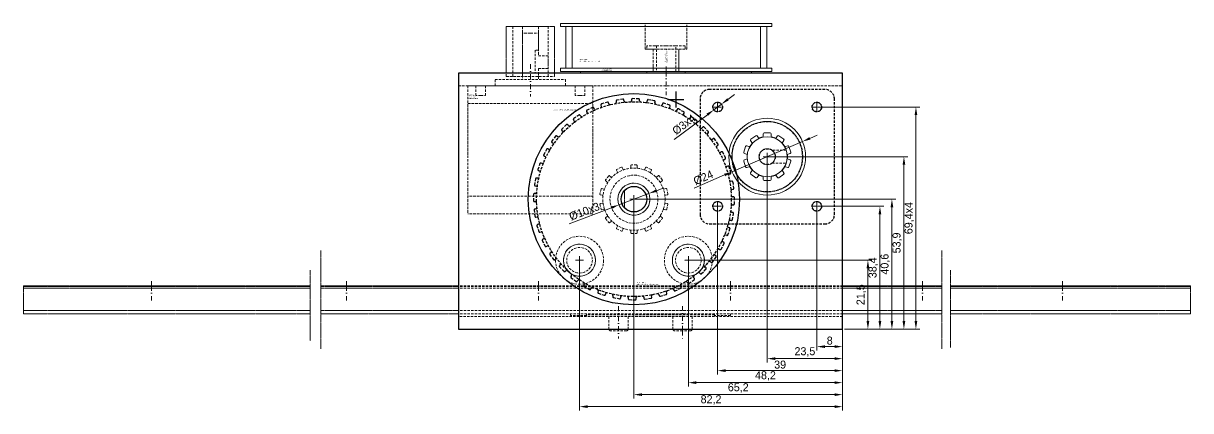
# Model space of a CAD drawing. Header units: millimetres. Extents: x -784753 to 2539, y -321 to 77802.
# Drawn here: x 1542.6 to 1907.4, y -70.8 to 50.2 of the extents above; entities that cross this region are included whole.
import ezdxf

# ---------------------------------------------------------------- set-up
doc = ezdxf.new("R2010")
doc.units = ezdxf.units.MM
doc.header["$LTSCALE"] = 0.12
doc.header["$PDSIZE"] = -5
for name, pattern in [('CHAIN', [0.7087, 0.4724, -0.0591, 0.1181, -0.0591]), ('DASHDOT', [25.4, 12.7, -6.35, 0, -6.35]), ('HIDDEN', [9.525, 6.35, -3.175]), ('phl_center', [0.75, 0.4, -0.35])]:
    doc.linetypes.add(name, pattern=pattern)
for name, color, linetype in [('AKSELI', 241, 'Continuous'), ('BEARING_10MM', 6, 'Continuous'), ('CASE', 3, 'Continuous'), ('DIMENSIONS', 50, 'Continuous'), ('LAAKERIT', 210, 'Continuous'), ('MOTOR', 50, 'Continuous'), ('RSIDE_GEAR_LARGE', 1, 'Continuous')]:
    doc.layers.add(name, color=color, linetype=linetype)
doc.layers.add('ATTRIBUUTIT', color=61, linetype='Continuous', plot=False)
for name, color, linetype, lineweight in [('CARRIAGE', 6, 'Continuous', 9), ('GEAR_SMALL', 6, 'Continuous', 9), ('HOLE_THROUGH', 4, 'DASHDOT', 9), ('RAIL', 2, 'Continuous', 9)]:
    doc.layers.add(name, color=color, linetype=linetype, lineweight=lineweight)
doc.dimstyles.new('ISO-25', dxfattribs={"dimtxt": 2.5, "dimasz": 2.5, "dimexe": 1.25, "dimexo": 0.625, "dimtad": 1, "dimdec": 1, "dimtxsty": 'Standard', "dimcen": 2.5, "dimadec": 0, "dimazin": 0, "dimtfac": 1, "dimtmove": 0, "dimatfit": 3, "dimfxl": 1, "dimarcsym": 0})

# ---------------------------------------------------------------- blocks, each defined once
blk = doc.blocks.new('*D1212')
at = {"layer": 'Defpoints', "color": 0}
for p in [(111.96, 69.38), (142.92, 69.38), (120, 0)]:
    blk.add_point(p, dxfattribs=at)
at = {"layer": 'DIMENSIONS', "color": 0, "lineweight": -2, "ltscale": 0.1}
for p, q in [((112.59, 69.38), (144.17, 69.38)), ((142.92, 2.5), (142.92, 66.88)), ((120.62, 0), (144.17, 0))]:
    blk.add_line(p, q, dxfattribs=at)
at = {"layer": 'DIMENSIONS', "color": 0}
for points in [[(143.34, 66.88), (142.5, 66.88), (142.92, 69.38)], [(142.5, 2.5), (143.34, 2.5), (142.92, 0)]]:
    blk.add_solid(points, dxfattribs=at)
at = {"layer": 'DIMENSIONS', "color": 0, "lineweight": 0, "ltscale": 0.1, "insert": (140.84, 34.69), "char_height": 2.5, "attachment_point": 5, "rotation": 90}
blk.add_mtext('69,4x4', dxfattribs=at)
blk = doc.blocks.new('*D1174')
at = {"layer": 'Defpoints', "color": 0}
for p in [(96.46, 53.88), (139.17, 53.88), (120, 0)]:
    blk.add_point(p, dxfattribs=at)
at = {"layer": 'DIMENSIONS', "color": 0, "lineweight": -2, "ltscale": 0.1}
for p, q in [((97.09, 53.88), (140.42, 53.88)), ((139.17, 2.5), (139.17, 51.38)), ((120.62, 0), (140.42, 0))]:
    blk.add_line(p, q, dxfattribs=at)
at = {"layer": 'DIMENSIONS', "color": 0}
for points in [[(139.59, 51.38), (138.75, 51.38), (139.17, 53.88)], [(138.75, 2.5), (139.59, 2.5), (139.17, 0)]]:
    blk.add_solid(points, dxfattribs=at)
at = {"layer": 'DIMENSIONS', "color": 0, "lineweight": 0, "ltscale": 0.1, "insert": (137.09, 26.94), "char_height": 2.5, "attachment_point": 5, "rotation": 90}
blk.add_mtext('53,9', dxfattribs=at)
blk = doc.blocks.new('*D1173')
at = {"layer": 'Defpoints', "color": 0}
for p in [(54.8, 40.6), (135.42, 40.6), (120, 0)]:
    blk.add_point(p, dxfattribs=at)
at = {"layer": 'DIMENSIONS', "color": 0, "lineweight": -2, "ltscale": 0.1}
for p, q in [((55.43, 40.6), (136.67, 40.6)), ((135.42, 2.5), (135.42, 38.1)), ((120.62, 0), (136.67, 0))]:
    blk.add_line(p, q, dxfattribs=at)
at = {"layer": 'DIMENSIONS', "color": 0}
for points in [[(135.84, 38.1), (135, 38.1), (135.42, 40.6)], [(135, 2.5), (135.84, 2.5), (135.42, 0)]]:
    blk.add_solid(points, dxfattribs=at)
at = {"layer": 'DIMENSIONS', "color": 0, "lineweight": 0, "ltscale": 0.1, "insert": (133.34, 20.3), "char_height": 2.5, "attachment_point": 5, "rotation": 90}
blk.add_mtext('40,6', dxfattribs=at)
blk = doc.blocks.new('*D1194')
at = {"layer": 'Defpoints', "color": 0}
for p in [(111.96, 38.38), (131.67, 38.38), (120, 0)]:
    blk.add_point(p, dxfattribs=at)
at = {"layer": 'DIMENSIONS', "color": 0, "lineweight": -2, "ltscale": 0.1}
for p, q in [((112.59, 38.38), (132.92, 38.38)), ((131.67, 2.5), (131.67, 35.88)), ((120.62, 0), (132.92, 0))]:
    blk.add_line(p, q, dxfattribs=at)
at = {"layer": 'DIMENSIONS', "color": 0}
for points in [[(132.09, 35.88), (131.25, 35.88), (131.67, 38.38)], [(131.25, 2.5), (132.09, 2.5), (131.67, 0)]]:
    blk.add_solid(points, dxfattribs=at)
at = {"layer": 'DIMENSIONS', "color": 0, "lineweight": 0, "ltscale": 0.1, "insert": (129.59, 19.19), "char_height": 2.5, "attachment_point": 5, "rotation": 90}
blk.add_mtext('38,4', dxfattribs=at)
blk = doc.blocks.new('*D1171')
at = {"layer": 'Defpoints', "color": 0}
for p in [(71.8, 21.53), (127.92, 21.53), (120, 0)]:
    blk.add_point(p, dxfattribs=at)
at = {"layer": 'DIMENSIONS', "color": 0, "lineweight": -2, "ltscale": 0.1}
for p, q in [((72.43, 21.53), (129.17, 21.53)), ((127.92, 2.5), (127.92, 19.03)), ((120.62, 0), (129.17, 0))]:
    blk.add_line(p, q, dxfattribs=at)
at = {"layer": 'DIMENSIONS', "color": 0}
for points in [[(128.34, 19.03), (127.5, 19.03), (127.92, 21.53)], [(127.5, 2.5), (128.34, 2.5), (127.92, 0)]]:
    blk.add_solid(points, dxfattribs=at)
at = {"layer": 'DIMENSIONS', "color": 0, "lineweight": 0, "ltscale": 0.1, "insert": (125.84, 10.76), "char_height": 2.5, "attachment_point": 5, "rotation": 90}
blk.add_mtext('21,5', dxfattribs=at)
blk = doc.blocks.new('*D1193')
at = {"layer": 'Defpoints', "color": 0}
for p in [(111.96, 38.38), (120, 36.15), (111.96, -5.46)]:
    blk.add_point(p, dxfattribs=at)
at = {"layer": 'DIMENSIONS', "color": 0, "lineweight": -2, "ltscale": 0.1}
for p, q in [((111.96, 37.76), (111.96, -6.71)), ((120, 35.53), (120, -6.71)), ((117.5, -5.46), (114.46, -5.46))]:
    blk.add_line(p, q, dxfattribs=at)
at = {"layer": 'DIMENSIONS', "color": 0}
for points in [[(114.46, -5.04), (114.46, -5.88), (111.96, -5.46)], [(117.5, -5.88), (117.5, -5.04), (120, -5.46)]]:
    blk.add_solid(points, dxfattribs=at)
at = {"layer": 'DIMENSIONS', "color": 0, "lineweight": 0, "ltscale": 0.1, "insert": (115.98, -3.59), "char_height": 2.5, "attachment_point": 5}
blk.add_mtext('8', dxfattribs=at)
blk = doc.blocks.new('*D1192')
at = {"layer": 'Defpoints', "color": 0}
for p in [(120, 36.15), (71.8, 21.53), (71.8, -16.71)]:
    blk.add_point(p, dxfattribs=at)
at = {"layer": 'DIMENSIONS', "color": 0, "lineweight": -2, "ltscale": 0.1}
for p, q in [((120, 35.53), (120, -17.96)), ((71.8, 20.9), (71.8, -17.96)), ((117.5, -16.71), (74.3, -16.71))]:
    blk.add_line(p, q, dxfattribs=at)
at = {"layer": 'DIMENSIONS', "color": 0}
for points in [[(74.3, -16.29), (74.3, -17.13), (71.8, -16.71)], [(117.5, -17.13), (117.5, -16.29), (120, -16.71)]]:
    blk.add_solid(points, dxfattribs=at)
at = {"layer": 'DIMENSIONS', "color": 0, "lineweight": 0, "ltscale": 0.1, "insert": (95.9, -14.63), "char_height": 2.5, "attachment_point": 5}
blk.add_mtext('48,2', dxfattribs=at)
blk = doc.blocks.new('*D1191')
at = {"layer": 'Defpoints', "color": 0}
for p in [(80.96, 38.38), (120, 36.15), (80.96, -12.96)]:
    blk.add_point(p, dxfattribs=at)
at = {"layer": 'DIMENSIONS', "color": 0, "lineweight": -2, "ltscale": 0.1}
for p, q in [((80.96, 37.76), (80.96, -14.21)), ((120, 35.53), (120, -14.21)), ((117.5, -12.96), (83.46, -12.96))]:
    blk.add_line(p, q, dxfattribs=at)
at = {"layer": 'DIMENSIONS', "color": 0}
for points in [[(83.46, -12.54), (83.46, -13.38), (80.96, -12.96)], [(117.5, -13.38), (117.5, -12.54), (120, -12.96)]]:
    blk.add_solid(points, dxfattribs=at)
at = {"layer": 'DIMENSIONS', "color": 0, "lineweight": 0, "ltscale": 0.1, "insert": (100.48, -11.09), "char_height": 2.5, "attachment_point": 5}
blk.add_mtext('39', dxfattribs=at)
blk = doc.blocks.new('*D1190')
at = {"layer": 'Defpoints', "color": 0}
for p in [(96.46, 53.88), (120, 36.15), (96.46, -9.21)]:
    blk.add_point(p, dxfattribs=at)
at = {"layer": 'DIMENSIONS', "color": 0, "lineweight": -2, "ltscale": 0.1}
for p, q in [((96.46, 53.26), (96.46, -10.46)), ((120, 35.53), (120, -10.46)), ((117.5, -9.21), (98.96, -9.21))]:
    blk.add_line(p, q, dxfattribs=at)
at = {"layer": 'DIMENSIONS', "color": 0}
for points in [[(98.96, -8.79), (98.96, -9.63), (96.46, -9.21)], [(117.5, -9.63), (117.5, -8.79), (120, -9.21)]]:
    blk.add_solid(points, dxfattribs=at)
at = {"layer": 'DIMENSIONS', "color": 0, "lineweight": 0, "ltscale": 0.1, "insert": (108.23, -7.13), "char_height": 2.5, "attachment_point": 5}
blk.add_mtext('23,5', dxfattribs=at)
blk = doc.blocks.new('*D1189')
at = {"layer": 'Defpoints', "color": 0}
for p in [(120, 36.15), (37.8, 21.53), (37.8, -24.21)]:
    blk.add_point(p, dxfattribs=at)
at = {"layer": 'DIMENSIONS', "color": 0, "lineweight": -2, "ltscale": 0.1}
for p, q in [((120, 35.53), (120, -25.46)), ((37.8, 20.9), (37.8, -25.46)), ((117.5, -24.21), (40.3, -24.21))]:
    blk.add_line(p, q, dxfattribs=at)
at = {"layer": 'DIMENSIONS', "color": 0}
for points in [[(40.3, -23.79), (40.3, -24.63), (37.8, -24.21)], [(117.5, -24.63), (117.5, -23.79), (120, -24.21)]]:
    blk.add_solid(points, dxfattribs=at)
at = {"layer": 'DIMENSIONS', "color": 0, "lineweight": 0, "ltscale": 0.1, "insert": (78.9, -22.13), "char_height": 2.5, "attachment_point": 5}
blk.add_mtext('82,2', dxfattribs=at)
blk = doc.blocks.new('*D1188')
at = {"layer": 'Defpoints', "color": 0}
for p in [(54.8, 40.6), (120, 36.15), (54.8, -20.46)]:
    blk.add_point(p, dxfattribs=at)
at = {"layer": 'DIMENSIONS', "color": 0, "lineweight": -2, "ltscale": 0.1}
for p, q in [((54.8, 39.98), (54.8, -21.71)), ((120, 35.53), (120, -21.71)), ((117.5, -20.46), (57.3, -20.46))]:
    blk.add_line(p, q, dxfattribs=at)
at = {"layer": 'DIMENSIONS', "color": 0}
for points in [[(57.3, -20.04), (57.3, -20.88), (54.8, -20.46)], [(117.5, -20.88), (117.5, -20.04), (120, -20.46)]]:
    blk.add_solid(points, dxfattribs=at)
at = {"layer": 'DIMENSIONS', "color": 0, "lineweight": 0, "ltscale": 0.1, "insert": (87.4, -18.38), "char_height": 2.5, "attachment_point": 5}
blk.add_mtext('65,2', dxfattribs=at)
blk = doc.blocks.new('*D1211')
at = {"layer": 'Defpoints', "color": 0}
for p in [(59.48, 42.37), (50.13, 38.83)]:
    blk.add_point(p, dxfattribs=at)
at = {"layer": 'DIMENSIONS', "color": 0, "lineweight": -2, "ltscale": 0.1}
for p, q in [((61.82, 43.25), (64.16, 44.13)), ((59.48, 42.37), (50.13, 38.83)), ((47.79, 37.95), (34.53, 32.95))]:
    blk.add_line(p, q, dxfattribs=at)
at = {"layer": 'DIMENSIONS', "color": 0}
for points in [[(61.67, 43.64), (61.97, 42.86), (59.48, 42.37)], [(47.93, 37.56), (47.64, 38.34), (50.13, 38.83)]]:
    blk.add_solid(points, dxfattribs=at)
at = {"layer": 'DIMENSIONS', "color": 0, "lineweight": 0, "ltscale": 0.1, "insert": (39.33, 36.76), "char_height": 2.5, "attachment_point": 5, "rotation": 20.6895}
blk.add_mtext('%%c10x3', dxfattribs=at)
blk = doc.blocks.new('*D1210')
at = {"layer": 'Defpoints', "color": 0}
for p in [(107.49, 58.62), (85.44, 49.14)]:
    blk.add_point(p, dxfattribs=at)
at = {"layer": 'DIMENSIONS', "color": 0, "lineweight": -2, "ltscale": 0.1}
for p, q in [((107.49, 58.62), (85.44, 49.14)), ((109.79, 59.61), (112.08, 60.59)), ((83.14, 48.16), (73.57, 44.05))]:
    blk.add_line(p, q, dxfattribs=at)
at = {"layer": 'DIMENSIONS', "color": 0}
for points in [[(109.62, 59.99), (109.95, 59.22), (107.49, 58.62)], [(83.3, 47.78), (82.98, 48.54), (85.44, 49.14)]]:
    blk.add_solid(points, dxfattribs=at)
at = {"layer": 'DIMENSIONS', "color": 0, "lineweight": 0, "ltscale": 0.1, "insert": (76.47, 47.33), "char_height": 2.5, "attachment_point": 5, "rotation": 23.249}
blk.add_mtext('%%c24', dxfattribs=at)
blk = doc.blocks.new('*D1209')
at = {"layer": 'Defpoints', "color": 0}
for p in [(82.17, 70.28), (79.76, 68.49)]:
    blk.add_point(p, dxfattribs=at)
at = {"layer": 'DIMENSIONS', "color": 0, "lineweight": -2, "ltscale": 0.1}
for p, q in [((84.17, 71.77), (86.18, 73.26)), ((82.17, 70.28), (79.76, 68.49)), ((77.75, 67), (67.38, 59.3))]:
    blk.add_line(p, q, dxfattribs=at)
at = {"layer": 'DIMENSIONS', "color": 0}
for points in [[(83.93, 72.1), (84.42, 71.43), (82.17, 70.28)], [(78, 66.66), (77.5, 67.33), (79.76, 68.49)]]:
    blk.add_solid(points, dxfattribs=at)
at = {"layer": 'DIMENSIONS', "color": 0, "lineweight": 0, "ltscale": 0.1, "insert": (70.44, 63.91), "char_height": 2.5, "attachment_point": 5, "rotation": 36.5841}
blk.add_mtext('%%c3x4', dxfattribs=at)
blk = doc.blocks.new('KH42JM2-LSIDE')
at = {"linetype": 'ByBlock', "lineweight": 0}
for p, q in [((0, 0), (0, 40)), ((0, 40), (39, 40)), ((39, 0), (39, 40)), ((13.12, 34.5), (0, 34.5)), ((0, 34.5), (39, 34.5)), ((0, 0), (0, 27)), ((39, 0), (39, 27)), ((0, 13.5), (0, 21.5)), ((39, 21.5), (39, 5.5)), ((39, 5.5), (0, 5.5)), ((4, 3), (2.5, 3)), ((2.5, 3), (2.5, 0)), ((4, 3), (5.5, 3)), ((5.5, 3), (5.5, 0)), ((35, 3), (33.5, 3)), ((33.5, 3), (33.5, 0)), ((35, 3), (36.5, 3)), ((36.5, 3), (36.5, 0)), ((39, 0), (0, 0)), ((8.5, -2), (8.5, 0)), ((30.5, -2), (8.5, -2)), ((17, -4.12), (17, -2)), ((19.5, 0), (30.5, 0)), ((22, -6.78), (22, -2)), ((30.5, 0), (30.5, -2)), ((18, -4.12), (17, -4.12)), ((18, -11.17), (18, -4.12)), ((22, -6.78), (22, -11.78)), ((17, -16.5), (17, -11.17)), ((17, -11.17), (18, -11.17)), ((22, -13.78), (22, -11.78)), ((22, -16.5), (22, -13.78)), ((19.5, -16.5), (17, -16.5)), ((19.5, -16.5), (22, -16.5))]:
    blk.add_line(p, q, dxfattribs=at)
blk = doc.blocks.new('T5-40-CAMERA-PLATFORM-LSIDE')
at = {"lineweight": 0}
for p, q in [((66, 15), (0, 15)), ((0, 15), (0, 14)), ((62.48, 15), (29, 15)), ((39.5, 15), (40.5, 15)), ((66, 15), (66, 14)), ((0, 14), (3.63, 14)), ((1.63, 14), (1.63, 1)), ((3.63, 1), (3.63, 14)), ((3.63, 14), (62.48, 14)), ((62.48, 1), (62.48, 14)), ((62.48, 14), (66, 14)), ((64.48, 1), (64.48, 14)), ((28.94, 7), (29, 7)), ((0, 0), (0, 1)), ((0, 1), (3.63, 1)), ((66, 0), (0, 0)), ((1.63, 0), (3.63, 0)), ((3.63, 1), (62.48, 1)), ((62.48, 1), (66, 1)), ((64.48, 0), (62.48, 0)), ((66, 1), (66, 0))]:
    blk.add_line(p, q, dxfattribs=at)
at = {"linetype": 'HIDDEN', "lineweight": 0}
for p, q in [((26.5, 7), (26.5, 15.03)), ((39.5, 7), (39.5, 15)), ((26.5, 7), (28.94, 7)), ((29, 7), (29, 0)), ((37, 7), (37, 0)), ((37, 7), (39.5, 7))]:
    blk.add_line(p, q, dxfattribs=at)
blk = doc.blocks.new('CAMPLATFORM-LAAKERI-LIUSKA')
at = {"lineweight": 0}
for p, q in [((0, 0), (0, 0.5)), ((0, 0.5), (20.65, 0.5)), ((20.65, 0), (0, 0)), ((32.71, 0.5), (53.42, 0.5)), ((53.42, 0), (32.71, 0)), ((53.42, 0.5), (53.42, 0))]:
    blk.add_line(p, q, dxfattribs=at)
at = {"linetype": 'HIDDEN', "lineweight": 0, "ltscale": 0.2}
for p, q in [((20.65, 0.5), (20.65, 0)), ((32.71, 0.5), (32.71, 0))]:
    blk.add_line(p, q, dxfattribs=at)
at = {"linetype": 'ByBlock', "lineweight": 0}
for p, q in [((32.71, 0.5), (20.65, 0.5)), ((20.65, 0), (32.71, 0))]:
    blk.add_line(p, q, dxfattribs=at)
blk = doc.blocks.new('T5-10-RATAS-LSIDE')
at = {"linetype": 'ByBlock', "lineweight": 0}
for p, q in [((7.53, 0), (-7.52, 0)), ((-7.52, 0), (-7.52, -15.59)), ((-5.53, 0), (-5.53, -15.59)), ((5.53, 0), (5.53, -15.59)), ((7.53, -15.59), (7.53, 0)), ((-5.53, -4), (-5.53, -2.5)), ((-5.53, -4), (-5.53, -5.5)), ((7.53, -15.59), (-7.52, -15.59))]:
    blk.add_line(p, q, dxfattribs=at)
at = {"linetype": 'HIDDEN', "lineweight": 0}
for p, q in [((-2.5, -2.5), (-2.5, 0)), ((2.5, -15.59), (2.5, 0)), ((-5.53, -2.5), (-2.5, -2.5)), ((-2.5, -6.5), (-5.53, -6.5)), ((-2.5, -15.59), (-2.5, -6.5))]:
    blk.add_line(p, q, dxfattribs=at)
blk = doc.blocks.new('IGLIDUR-GLW-6MM-LSIDE')
at = {"linetype": 'ByBlock', "lineweight": 0}
for p, q in [((-8, -4), (-8, 4)), ((-1, 4), (-6, 4)), ((0, 6), (-1, 6)), ((-1, 6), (-1, 4)), ((0, 0), (0, 6)), ((0, 3), (0, 4)), ((0, 0), (0, 3)), ((0, -3), (0, 0)), ((0, -6), (0, -3)), ((-6, -4), (-8, -4)), ((-6, -4), (-1, -4)), ((-1, -4), (-1, -6)), ((-1, -6), (0, -6))]:
    blk.add_line(p, q, dxfattribs=at)
at = {"linetype": 'CHAIN', "lineweight": 0, "ltscale": 0.1}
for q in [(-8, 4), (-6, 4)]:
    blk.add_line((-6, 4), q, dxfattribs=at)
at = {"linetype": 'HIDDEN', "lineweight": 0}
for p, q in [((-1, 4), (-1, -4)), ((0, 3), (-8, 3)), ((-8, -3), (0, -3))]:
    blk.add_line(p, q, dxfattribs=at)
blk = doc.blocks.new('T5-40-RATAS-TSIDE')
at = {"layer": 'RSIDE_GEAR_LARGE', "linetype": 'HIDDEN'}
for p, q in [((-10.31, 29.36), (-10.19, 28.99)), ((-8.3, 30.3), (-10.11, 29.74)), ((-7.81, 29.76), (-7.92, 30.11)), ((-5.59, 30.61), (-5.53, 30.22)), ((-3.45, 31.22), (-5.33, 30.96)), ((-3.06, 30.61), (-3.11, 30.97)), ((-0.73, 31.11), (-0.73, 30.72)), ((1.47, 31.38), (-0.43, 31.41)), ((1.77, 30.72), (1.77, 31.08)), ((4.14, 30.84), (4.08, 30.45)), ((6.36, 30.76), (4.49, 31.09)), ((6.55, 30.06), (6.61, 30.42)), ((8.92, 29.81), (8.8, 29.44)), ((11.1, 29.39), (9.3, 30.01)), ((-17.25, 26.25), (-18.81, 25.16)), ((-16.62, 25.89), (-16.84, 26.18)), ((-14.78, 27.39), (-14.6, 27.04)), ((-12.93, 28.63), (-14.64, 27.79)), ((-12.37, 28.17), (-12.53, 28.5)), ((11.17, 28.67), (11.29, 29.01)), ((13.47, 28.05), (13.29, 27.7)), ((15.56, 27.29), (13.88, 28.18)), ((15.52, 26.57), (15.69, 26.89)), ((17.7, 25.6), (17.46, 25.28)), ((19.64, 24.52), (18.12, 25.66)), ((-21.15, 23.23), (-22.51, 21.91)), ((-20.47, 22.97), (-20.73, 23.23)), ((-18.88, 24.74), (-18.65, 24.42)), ((19.49, 23.81), (19.7, 24.1)), ((21.48, 22.52), (21.2, 22.24)), ((23.23, 21.15), (21.91, 22.51)), ((-24.52, 19.64), (-25.66, 18.12)), ((-23.81, 19.49), (-24.1, 19.7)), ((-22.52, 21.48), (-22.24, 21.2)), ((22.97, 20.47), (23.23, 20.73)), ((24.74, 18.88), (24.42, 18.65)), ((26.25, 17.25), (25.16, 18.81)), ((-27.29, 15.56), (-28.18, 13.88)), ((-26.57, 15.52), (-26.89, 15.69)), ((-25.6, 17.7), (-25.28, 17.46)), ((25.89, 16.62), (26.18, 16.84)), ((27.39, 14.78), (27.04, 14.6)), ((28.63, 12.93), (27.79, 14.64)), ((-29.39, 11.1), (-30.01, 9.3)), ((-28.67, 11.17), (-29.01, 11.29)), ((-28.05, 13.47), (-27.7, 13.29)), ((28.17, 12.37), (28.5, 12.53)), ((-29.81, 8.92), (-29.44, 8.8)), ((29.36, 10.31), (28.99, 10.19)), ((30.3, 8.3), (29.74, 10.11)), ((29.76, 7.81), (30.11, 7.92)), ((-30.76, 6.36), (-31.09, 4.49)), ((-30.84, 4.14), (-30.45, 4.08)), ((-30.06, 6.55), (-30.42, 6.61)), ((30.61, 5.59), (30.22, 5.53)), ((31.22, 3.45), (30.96, 5.33)), ((-31.38, 1.47), (-31.41, -0.43)), ((-30.72, 1.77), (-31.08, 1.77)), ((30.61, 3.06), (30.97, 3.11)), ((31.11, 0.73), (30.72, 0.73)), ((31.38, -1.47), (31.41, 0.43)), ((-31.22, -3.45), (-30.96, -5.33)), ((-31.11, -0.73), (-30.72, -0.73)), ((-30.61, -3.06), (-30.97, -3.11)), ((30.72, -1.77), (31.08, -1.77)), ((-30.61, -5.59), (-30.22, -5.53)), ((30.06, -6.55), (30.42, -6.61)), ((30.84, -4.14), (30.45, -4.08)), ((30.76, -6.36), (31.09, -4.49)), ((-30.3, -8.3), (-29.74, -10.11)), ((-29.76, -7.81), (-30.11, -7.92)), ((-29.36, -10.31), (-28.99, -10.19)), ((29.39, -11.1), (30.01, -9.3)), ((29.81, -8.92), (29.44, -8.8)), ((-28.63, -12.93), (-27.79, -14.64)), ((-28.17, -12.37), (-28.5, -12.53)), ((27.29, -15.56), (28.18, -13.88)), ((28.05, -13.47), (27.7, -13.29)), ((28.67, -11.17), (29.01, -11.29)), ((-27.39, -14.78), (-27.04, -14.6)), ((-26.25, -17.25), (-25.16, -18.81)), ((-25.89, -16.62), (-26.18, -16.84)), ((24.52, -19.64), (25.66, -18.12)), ((25.6, -17.7), (25.28, -17.46)), ((26.57, -15.52), (26.89, -15.69)), ((-24.74, -18.88), (-24.42, -18.65)), ((-22.97, -20.47), (-23.23, -20.73)), ((-23.23, -21.15), (-21.91, -22.51)), ((22.52, -21.48), (22.24, -21.2)), ((23.81, -19.49), (24.1, -19.7)), ((-21.48, -22.52), (-21.2, -22.24)), ((-19.49, -23.81), (-19.7, -24.1)), ((-19.64, -24.52), (-18.12, -25.66)), ((-17.7, -25.6), (-17.46, -25.28)), ((17.25, -26.25), (18.81, -25.16)), ((18.88, -24.74), (18.65, -24.42)), ((20.47, -22.97), (20.73, -23.23)), ((21.15, -23.23), (22.51, -21.91)), ((-15.52, -26.57), (-15.69, -26.89)), ((-15.56, -27.29), (-13.88, -28.18)), ((-13.47, -28.05), (-13.29, -27.7)), ((-11.17, -28.67), (-11.29, -29.01)), ((10.31, -29.36), (10.19, -28.99)), ((12.37, -28.17), (12.53, -28.5)), ((12.93, -28.63), (14.64, -27.79)), ((14.78, -27.39), (14.6, -27.04)), ((16.62, -25.89), (16.84, -26.18)), ((-11.1, -29.39), (-9.3, -30.01)), ((-8.92, -29.81), (-8.8, -29.44)), ((-6.55, -30.06), (-6.61, -30.42)), ((-6.36, -30.76), (-4.49, -31.09)), ((-4.14, -30.84), (-4.08, -30.45)), ((-1.77, -30.72), (-1.77, -31.08)), ((-1.47, -31.38), (0.43, -31.41)), ((0.73, -31.11), (0.73, -30.72)), ((3.06, -30.61), (3.11, -30.97)), ((3.45, -31.22), (5.33, -30.96)), ((5.59, -30.61), (5.53, -30.22)), ((7.81, -29.76), (7.92, -30.11)), ((8.3, -30.3), (10.11, -29.74))]:
    blk.add_line(p, q, dxfattribs=at)
at = {"layer": 'RSIDE_GEAR_LARGE'}
for radius in [33, 4]:
    blk.add_circle((0, 0), radius, dxfattribs=at)
at = {"layer": 'RSIDE_GEAR_LARGE', "linetype": 'HIDDEN'}
blk.add_circle((0, 0), 30.43, dxfattribs=at)
for centre, start, end in [((-10.02, 29.46), 107.0533, 198), ((-8.21, 30.01), 18, 107.0533), ((-7.52, 29.85), 198, 288), ((-5.82, 30.18), 279, 9), ((-5.29, 30.66), 98.0533, 189), ((-3.41, 30.93), 9, 98.0533), ((-2.76, 30.66), 189, 279), ((-1.03, 30.72), 270, 0), ((-0.43, 31.11), 89.0533, 180), ((1.47, 31.08), 0, 89.0533), ((2.07, 30.72), 180, 270), ((3.79, 30.5), 261, 351), ((4.44, 30.8), 80.0533, 171), ((6.31, 30.47), 351, 80.0533), ((6.85, 30.01), 171, 261), ((8.51, 29.53), 252, 342), ((9.2, 29.72), 71.0533, 162), ((11, 29.11), 342, 71.0533), ((-17.08, 26.01), 36, 125.0533), ((-16.38, 26.07), 216, 306), ((-14.51, 27.52), 116.0533, 207), ((-14.86, 26.9), 297, 27), ((-12.8, 28.36), 27, 116.0533), ((-12.1, 28.31), 207, 297), ((-10.47, 28.89), 288, 18), ((11.46, 28.57), 162, 252), ((13.03, 27.84), 243, 333), ((13.74, 27.92), 62.0533, 153), ((15.79, 26.43), 153, 243), ((15.42, 27.03), 333, 62.0533), ((17.94, 25.42), 53.0533, 144), ((-22.3, 21.69), 134.0533, 225), ((-20.94, 23.02), 45, 134.0533), ((-20.26, 23.18), 225, 315), ((-18.64, 24.92), 125.0533, 216), ((-18.89, 24.24), 306, 36), ((17.22, 25.46), 234, 324), ((19.73, 23.63), 144, 234), ((19.46, 24.28), 324, 53.0533), ((20.99, 22.45), 225, 315), ((21.69, 22.3), 44.0533, 135), ((-24.28, 19.46), 54, 143.0533), ((-23.63, 19.73), 234, 324), ((-22.45, 20.99), 315, 45), ((23.18, 20.26), 135, 225), ((23.02, 20.94), 315, 44.0533), ((24.24, 18.89), 216, 306), ((24.92, 18.64), 35.0533, 126), ((-27.03, 15.42), 63, 152.0533), ((-26.43, 15.79), 243, 333), ((-25.42, 17.94), 143.0533, 234), ((-25.46, 17.22), 324, 54), ((26.07, 16.38), 126, 216), ((26.01, 17.08), 306, 35.0533), ((26.9, 14.86), 207, 297), ((27.52, 14.51), 26.0533, 117), ((-29.11, 11), 72, 161.0533), ((-28.57, 11.46), 252, 342), ((-27.92, 13.74), 152.0533, 243), ((-27.84, 13.03), 333, 63), ((28.31, 12.1), 117, 207), ((28.36, 12.8), 297, 26.0533), ((-29.72, 9.2), 161.0533, 252), ((-29.53, 8.51), 342, 72), ((28.89, 10.47), 198, 288), ((29.46, 10.02), 17.0533, 108), ((29.85, 7.52), 108, 198), ((30.01, 8.21), 288, 17.0533), ((-30.8, 4.44), 170.0533, 261), ((-30.47, 6.31), 81, 170.0533), ((-30.5, 3.79), 351, 81), ((-30.01, 6.85), 261, 351), ((30.18, 5.82), 189, 279), ((30.66, 5.29), 8.0533, 99), ((-31.08, 1.47), 90, 179.0533), ((-30.72, 2.07), 270, 0), ((30.66, 2.76), 99, 189), ((30.72, 1.03), 180, 270), ((30.93, 3.41), 279, 8.0533), ((31.11, 0.43), 359.0533, 90), ((-31.11, -0.43), 179.0533, 270), ((-30.93, -3.41), 99, 188.0533), ((-30.72, -1.03), 0, 90), ((-30.66, -2.76), 279, 9), ((30.72, -2.07), 90, 180), ((31.08, -1.47), 270, 359.0533), ((-30.66, -5.29), 188.0533, 279), ((-30.18, -5.82), 9, 99), ((30.01, -6.85), 81, 171), ((30.5, -3.79), 171, 261), ((30.47, -6.31), 261, 350.0533), ((30.8, -4.44), 350.0533, 81), ((-30.01, -8.21), 108, 197.0533), ((-29.85, -7.52), 288, 18), ((-29.46, -10.02), 197.0533, 288), ((-28.89, -10.47), 18, 108), ((29.53, -8.51), 162, 252), ((29.72, -9.2), 341.0533, 72), ((-28.36, -12.8), 117, 206.0533), ((-28.31, -12.1), 297, 27), ((-26.9, -14.86), 27, 117), ((27.84, -13.03), 153, 243), ((27.92, -13.74), 332.0533, 63), ((28.57, -11.46), 72, 162), ((29.11, -11), 252, 341.0533), ((-27.52, -14.51), 206.0533, 297), ((-26.01, -17.08), 126, 215.0533), ((-26.07, -16.38), 306, 36), ((25.46, -17.22), 144, 234), ((25.42, -17.94), 323.0533, 54), ((26.43, -15.79), 63, 153), ((27.03, -15.42), 243, 332.0533), ((-24.92, -18.64), 215.0533, 306), ((-24.24, -18.89), 36, 126), ((-23.02, -20.94), 135, 224.0533), ((-23.18, -20.26), 315, 45), ((22.45, -20.99), 135, 225), ((22.3, -21.69), 314.0533, 45), ((23.63, -19.73), 54, 144), ((24.28, -19.46), 234, 323.0533), ((-21.69, -22.3), 224.0533, 315), ((-20.99, -22.45), 45, 135), ((-19.46, -24.28), 144, 233.0533), ((-19.73, -23.63), 324, 54), ((-17.22, -25.46), 54, 144), ((18.89, -24.24), 126, 216), ((18.64, -24.92), 305.0533, 36), ((20.26, -23.18), 45, 135), ((20.94, -23.02), 225, 314.0533), ((-17.94, -25.42), 233.0533, 324), ((-15.42, -27.03), 153, 242.0533), ((-15.79, -26.43), 333, 63), ((-13.74, -27.92), 242.0533, 333), ((-13.03, -27.84), 63, 153), ((-11.46, -28.57), 342, 72), ((-11, -29.11), 162, 251.0533), ((10.47, -28.89), 108, 198), ((12.1, -28.31), 27, 117), ((12.8, -28.36), 207, 296.0533), ((14.86, -26.9), 117, 207), ((14.51, -27.52), 296.0533, 27), ((16.38, -26.07), 36, 126), ((17.08, -26.01), 216, 305.0533), ((-9.2, -29.72), 251.0533, 342), ((-8.51, -29.53), 72, 162), ((-6.85, -30.01), 351, 81), ((-6.31, -30.47), 171, 260.0533), ((-4.44, -30.8), 260.0533, 351), ((-3.79, -30.5), 81, 171), ((-2.07, -30.72), 0, 90), ((-1.47, -31.08), 180, 269.0533), ((0.43, -31.11), 269.0533, 0), ((1.03, -30.72), 90, 180), ((2.76, -30.66), 9, 99), ((3.41, -30.93), 189, 278.0533), ((5.29, -30.66), 278.0533, 9), ((5.82, -30.18), 99, 189), ((7.52, -29.85), 18, 108), ((8.21, -30.01), 198, 287.0533), ((10.02, -29.46), 287.0533, 18)]:
    blk.add_arc(centre, 0.3, start, end, dxfattribs=at)
blk = doc.blocks.new('AKSELI-FSIDE')
at = {"linetype": 'phl_center', "lineweight": 0}
blk.add_line((-3, 2.65), (-3, -2.65), dxfattribs=at)
at = {"lineweight": 0}
blk.add_circle((0, 0), 4, dxfattribs=at)
blk = doc.blocks.new('T5-10-MOOTTORIN-RATAS-TSIDE')
at = {"lineweight": 0}
for p, q in [((0.95, 7.42), (-0.95, 7.42)), ((-5.2, 5.03), (-4.79, 4.46)), ((-3.59, 6.56), (-5.13, 5.44)), ((-2.76, 5.93), (-3.17, 6.5)), ((-1.25, 7.12), (-1.25, 6.42)), ((1.25, 6.42), (1.25, 7.12)), ((3.17, 6.5), (2.76, 5.93)), ((5.13, 5.44), (3.59, 6.56)), ((4.79, 4.46), (5.2, 5.03)), ((-6.76, 3.2), (-7.35, 1.39)), ((-7.16, 1.01), (-6.5, 0.8)), ((-5.72, 3.17), (-6.39, 3.39)), ((6.39, 3.39), (5.72, 3.17)), ((6.5, 0.8), (7.16, 1.01)), ((7.35, 1.39), (6.76, 3.2)), ((-7.35, -1.39), (-6.76, -3.2)), ((-6.5, -0.8), (-7.16, -1.01)), ((-6.39, -3.39), (-5.72, -3.17)), ((5.72, -3.17), (6.39, -3.39)), ((7.16, -1.01), (6.5, -0.8)), ((6.76, -3.2), (7.35, -1.39)), ((-4.79, -4.46), (-5.2, -5.03)), ((-5.13, -5.44), (-3.59, -6.56)), ((-3.17, -6.5), (-2.76, -5.93)), ((-1.25, -6.42), (-1.25, -7.12)), ((1.25, -7.12), (1.25, -6.42)), ((2.76, -5.93), (3.17, -6.5)), ((3.59, -6.56), (5.13, -5.44)), ((5.2, -5.03), (4.79, -4.46)), ((-0.95, -7.42), (0.95, -7.42))]:
    blk.add_line(p, q, dxfattribs=at)
at = {"linetype": 'CHAIN', "lineweight": 0, "ltscale": 0.1}
for p, q in [((-4.85, 4.04), (-5.35, 3.37)), ((-1.55, 6.12), (-2.35, 5.87)), ((2.35, 5.87), (1.55, 6.12)), ((4.85, 4.04), (5.35, 3.37)), ((-6.3, 0.42), (-6.3, -0.42)), ((6.3, -0.42), (6.3, 0.42)), ((-5.35, -3.37), (-4.85, -4.04)), ((4.85, -4.04), (5.35, -3.37)), ((-2.35, -5.87), (-1.55, -6.12)), ((1.55, -6.12), (2.38, -5.84))]:
    blk.add_line(p, q, dxfattribs=at)
at = {"linetype": 'HIDDEN', "lineweight": 0}
for p, q in [((5.92, 2), (1.5, 2)), ((1.5, -2), (5.92, -2))]:
    blk.add_line(p, q, dxfattribs=at)
at = {"lineweight": 0}
for radius in [6.25, 2.5]:
    blk.add_circle((0, 0), radius, dxfattribs=at)
for centre, start, end in [((-0.95, 7.12), 90, 180), ((0.95, 7.12), 0, 90), ((-4.95, 5.2), 126, 216), ((-5.03, 4.29), 306, 36), ((-3.42, 6.32), 36, 126), ((-2.52, 6.11), 216, 306), ((-1.55, 6.42), 270, 0), ((1.55, 6.42), 180, 270), ((2.52, 6.11), 234, 324), ((3.42, 6.32), 54, 144), ((5.03, 4.29), 144, 234), ((4.95, 5.2), 324, 54), ((-7.07, 1.3), 162, 252), ((-6.48, 3.1), 72, 162), ((-6.59, 0.51), 342, 72), ((-5.63, 3.46), 252, 342), ((5.63, 3.46), 198, 288), ((6.59, 0.51), 108, 198), ((6.48, 3.1), 18, 108), ((7.07, 1.3), 288, 18), ((-7.07, -1.3), 108, 198), ((-6.48, -3.1), 198, 288), ((-6.59, -0.51), 288, 18), ((-5.63, -3.46), 18, 108), ((5.63, -3.46), 72, 162), ((6.59, -0.51), 162, 252), ((6.48, -3.1), 252, 342), ((7.07, -1.3), 342, 72), ((-4.95, -5.2), 144, 234), ((-5.03, -4.29), 324, 54), ((-3.42, -6.32), 234, 324), ((-2.52, -6.11), 54, 144), ((-1.55, -6.42), 0, 90), ((-0.95, -7.12), 180, 270), ((0.95, -7.12), 270, 0), ((1.55, -6.42), 90, 180), ((2.52, -6.11), 36, 126), ((3.42, -6.32), 216, 306), ((5.03, -4.29), 126, 216), ((4.95, -5.2), 306, 36)]:
    blk.add_arc(centre, 0.3, start, end, dxfattribs=at)
blk = doc.blocks.new('T5-14-TSIDE')
at = {"linetype": 'ByBlock', "lineweight": 0}
for p, q in [((-7.86, 7.3), (-8.87, 6.03)), ((-7.08, 6.92), (-7.59, 7.32)), ((-5.18, 8.44), (-5.45, 9.02)), ((-3.91, 9.99), (-5.37, 9.28)), ((-3.38, 9.31), (-3.66, 9.89)), ((-1, 9.85), (-1, 10.49)), ((0.81, 10.69), (-0.81, 10.69)), ((0.99, 9.85), (0.99, 10.49)), ((3.37, 9.31), (3.65, 9.89)), ((5.37, 9.28), (3.91, 9.99)), ((5.17, 8.45), (5.45, 9.02)), ((7.08, 6.92), (7.58, 7.32)), ((8.87, 6.03), (7.85, 7.3)), ((-8.33, 5.36), (-8.83, 5.76)), ((8.32, 5.37), (8.83, 5.77)), ((-10.25, 3.17), (-10.61, 1.59)), ((-9.83, 1.22), (-10.45, 1.36)), ((-9.38, 3.16), (-10.01, 3.31)), ((9.38, 3.17), (10.01, 3.31)), ((9.83, 1.22), (10.45, 1.37)), ((10.61, 1.59), (10.24, 3.17)), ((-10.61, -1.59), (-10.24, -3.17)), ((-9.83, -1.22), (-10.45, -1.37)), ((-9.38, -3.17), (-10.01, -3.31)), ((9.38, -3.16), (10.01, -3.31)), ((9.83, -1.22), (10.45, -1.36)), ((10.25, -3.17), (10.61, -1.59)), ((-8.87, -6.03), (-7.85, -7.3)), ((-8.32, -5.37), (-8.83, -5.77)), ((-7.08, -6.92), (-7.58, -7.32)), ((7.08, -6.92), (7.59, -7.32)), ((7.86, -7.3), (8.87, -6.03)), ((8.33, -5.36), (8.83, -5.76)), ((-5.17, -8.45), (-5.45, -9.02)), ((-5.37, -9.28), (-3.91, -9.99)), ((-3.37, -9.31), (-3.65, -9.89)), ((-0.99, -9.85), (-0.99, -10.49)), ((-0.81, -10.69), (0.81, -10.69)), ((1, -9.85), (1, -10.49)), ((3.38, -9.31), (3.66, -9.89)), ((3.91, -9.99), (5.37, -9.28)), ((5.18, -8.44), (5.45, -9.02))]:
    blk.add_line(p, q, dxfattribs=at)
for radius in [9.72, 4]:
    blk.add_circle((0, 0), radius, dxfattribs=at)
for centre, start, end in [((-7.71, 7.16), 51.4256, 137.0977), ((-5.27, 9.11), 120.067, 205.6252), ((-5.36, 8.36), 302.6576, 25.6252), ((-3.84, 9.8), 25.7113, 111.3835), ((-3.2, 9.4), 205.7113, 288.8003), ((-1.2, 9.85), 276.9433, 359.9109), ((-0.8, 10.49), 94.3527, 179.9109), ((0.79, 10.49), 359.997, 85.6692), ((1.19, 9.85), 179.997, 263.086), ((3.19, 9.4), 251.229, 334.1966), ((3.83, 9.8), 68.6384, 154.1966), ((5.35, 8.36), 154.2827, 237.3717), ((5.27, 9.11), 334.2827, 59.9549), ((7.71, 7.17), 42.9241, 128.4823), ((-8.7, 5.92), 145.7813, 231.3395), ((-8.45, 5.2), 328.3719, 51.3395), ((-6.96, 7.08), 231.4256, 314.5146), ((6.95, 7.08), 225.5147, 308.4823), ((8.45, 5.21), 128.5684, 211.6574), ((8.7, 5.92), 308.5684, 34.2406), ((-10.41, 1.56), 171.4955, 257.0538), ((-10.05, 3.11), 77.1398, 162.812), ((-9.87, 1.02), 354.0861, 77.0538), ((-9.34, 3.36), 257.1398, 340.2289), ((9.34, 3.36), 199.8004, 282.768), ((9.87, 1.03), 102.8541, 185.9432), ((10.05, 3.11), 17.2098, 102.768), ((10.41, 1.56), 282.8541, 8.5263), ((-10.41, -1.56), 102.8541, 188.5263), ((-10.05, -3.11), 197.2098, 282.768), ((-9.87, -1.03), 282.8541, 5.9432), ((-9.34, -3.36), 19.8004, 102.768), ((9.34, -3.36), 77.1398, 160.2289), ((9.87, -1.02), 174.0861, 257.0538), ((10.05, -3.11), 257.1398, 342.812), ((10.41, -1.56), 351.4955, 77.0538), ((-8.7, -5.92), 128.5684, 214.2406), ((-8.45, -5.21), 308.5684, 31.6574), ((-6.95, -7.08), 45.5147, 128.4823), ((6.96, -7.08), 51.4256, 134.5146), ((8.45, -5.2), 148.3719, 231.3395), ((8.7, -5.92), 325.7813, 51.3395), ((-7.71, -7.17), 222.9241, 308.4823), ((-5.27, -9.11), 154.2827, 239.9549), ((-5.35, -8.36), 334.2827, 57.3717), ((-3.83, -9.8), 248.6384, 334.1966), ((-3.19, -9.4), 71.229, 154.1966), ((-1.19, -9.85), 359.997, 83.086), ((-0.79, -10.49), 179.997, 265.6692), ((0.8, -10.49), 274.3527, 359.9109), ((1.2, -9.85), 96.9433, 179.9109), ((3.2, -9.4), 25.7113, 108.8003), ((3.84, -9.8), 205.7113, 291.3835), ((5.36, -8.36), 122.6576, 205.6252), ((5.27, -9.11), 300.067, 25.6252), ((7.71, -7.16), 231.4256, 317.0977)]:
    blk.add_arc(centre, 0.2, start, end, dxfattribs=at)
blk = doc.blocks.new('IGLIDUR-GLW-10MM-BSIDE')
at = {"layer": 'BEARING_10MM', "linetype": 'ByBlock', "lineweight": 0}
for radius in [7.5, 5, 4]:
    blk.add_circle((0, 0), radius, dxfattribs=at)
blk = doc.blocks.new('KH42JM2-TSIDE')
at = {"linetype": 'ByBlock'}
for p, q in [((18, 21), (-18, 21)), ((-21, 18), (-21, -18)), ((21, -18), (21, 18)), ((-18, -21), (18, -21))]:
    blk.add_line(p, q, dxfattribs=at)
for centre, radius in [((-15.5, 15.5), 1.5), ((15.5, 15.5), 1.5), ((0, 0), 11), ((0, 0), 2.5), ((-15.5, -15.5), 1.5), ((15.5, -15.5), 1.5)]:
    blk.add_circle(centre, radius, dxfattribs=at)
for centre, start, end in [((-18, 18), 90, 180), ((18, 18), 0, 90), ((-18, -18), 180, 270), ((18, -18), 270, 0)]:
    blk.add_arc(centre, 3, start, end, dxfattribs=at)
blk = doc.blocks.new('T_MOTOR_H00')
at = {"layer": 'MOTOR', "linetype": 'Continuous', "lineweight": 0, "ltscale": 0.1}
for radius in [11, 2.5]:
    blk.add_circle((0, 0), radius, dxfattribs=at)
at = {"layer": 'MOTOR', "color": 0, "linetype": 'HIDDEN', "ltscale": 0.5}
blk.add_blockref('KH42JM2-TSIDE', (0, 0), dxfattribs=at)
blk = doc.blocks.new('R_RAIL_01')
at = {"layer": 'CARRIAGE', "linetype": 'ByBlock'}
for p, q in [((2069.7, 198.76), (2072.7, 198.76)), ((2069.7, 194.76), (2069.7, 198.76)), ((2070.2, 199.26), (2072.7, 199.26)), ((2072.7, 199.26), (2075.2, 199.26)), ((2072.7, 198.76), (2075.7, 198.76)), ((2075.7, 194.76), (2075.7, 198.76)), ((2089.7, 198.76), (2095.7, 198.76)), ((2089.7, 194.76), (2089.7, 198.76)), ((2090.2, 199.26), (2095.2, 199.26)), ((2095.7, 194.76), (2095.7, 198.76)), ((2057.7, 194.51), (2062.7, 194.51)), ((2057.7, 193.96), (2057.7, 194.51)), ((2062.7, 194.76), (2102.7, 194.76)), ((2062.7, 193.96), (2062.7, 194.76)), ((2062.7, 194.26), (2102.7, 194.26)), ((2102.7, 193.96), (2102.7, 194.76)), ((2102.7, 194.51), (2107.7, 194.51)), ((2107.7, 193.96), (2107.7, 194.51))]:
    blk.add_line(p, q, dxfattribs=at)
for centre, start, end in [((2070.2, 198.76), 90, 180), ((2075.2, 198.76), 0, 89.9999), ((2090.2, 198.76), 89.9999, 180), ((2095.2, 198.76), 0, 89.9999)]:
    blk.add_arc(centre, 0.5, start, end, dxfattribs=at)
at = {"layer": 'HOLE_THROUGH', "linetype": 'DASHDOT'}
for p, q in [((1953.94, 185.26), (1953.94, 189.76)), ((1997.7, 185.26), (1997.7, 189.76)), ((2057.7, 185.26), (2057.7, 189.76)), ((2117.7, 185.26), (2117.7, 189.76)), ((2177.7, 185.26), (2177.7, 189.76)), ((2238.7, 185.26), (2238.7, 189.76))]:
    blk.add_line(p, q, dxfattribs=at)
at = {"layer": 'HOLE_THROUGH', "linetype": 'DASHDOT', "lineweight": 0}
for p, q in [((1953.94, 185.26), (1953.94, 183.52)), ((1997.7, 185.26), (1997.7, 183.52)), ((2057.7, 185.26), (2057.7, 183.52)), ((2117.7, 185.26), (2117.7, 183.52)), ((2177.7, 185.26), (2177.7, 183.52)), ((2238.7, 185.26), (2238.7, 183.52))]:
    blk.add_line(p, q, dxfattribs=at)
at = {"layer": 'RAIL', "linetype": 'ByBlock', "lineweight": 0, "ltscale": 0.1}
for p, q in [((1988.94, 180.35), (1988.94, 204.48)), ((1991.72, 174.23), (1991.72, 204.98)), ((2185.75, 174.23), (2185.75, 204.98)), ((2189.03, 180.35), (2189.03, 202.49))]:
    blk.add_line(p, q, dxfattribs=at)
at = {"layer": 'RAIL', "linetype": 'ByBlock'}
for p, q in [((1913.94, 193.96), (1988.94, 193.96)), ((1913.94, 185.26), (1913.94, 193.96)), ((1991.72, 193.96), (2185.75, 193.96)), ((2189.03, 193.96), (2278.7, 193.96)), ((2278.7, 185.26), (2278.7, 193.96)), ((1913.94, 192.96), (1988.94, 192.96)), ((1913.94, 191.96), (1913.94, 191.96)), ((1991.72, 192.96), (2185.75, 192.96)), ((2189.03, 192.96), (2278.7, 192.96)), ((1913.94, 188.56), (1913.94, 188.56)), ((1913.94, 185.96), (1988.94, 185.96)), ((1913.94, 185.46), (1988.94, 185.46)), ((1913.94, 185.26), (1988.94, 185.26)), ((1991.72, 185.96), (2185.75, 185.96)), ((1991.72, 185.46), (2185.75, 185.46)), ((1991.72, 185.26), (2185.75, 185.26)), ((2189.03, 185.96), (2278.7, 185.96)), ((2189.03, 185.46), (2278.7, 185.46)), ((2189.03, 185.26), (2278.7, 185.26))]:
    blk.add_line(p, q, dxfattribs=at)
blk = doc.blocks.new('ASSEMBLY-00004')
at = {"layer": 'RAIL', "linetype": 'CHAIN', "lineweight": 0, "ltscale": 0.1}
for p, q in [((1632.28, -62.55), (1542.61, -62.55)), ((1542.61, -62.55), (1542.61, -71.25)), ((1542.61, -63.25), (1542.61, -62.75)), ((1542.61, -62.75), (1632.28, -62.75)), ((1632.28, -63.25), (1542.61, -63.25)), ((1635.56, -62.55), (1678.61, -62.55)), ((1635.56, -62.75), (1678.61, -62.75)), ((1635.56, -63.25), (1678.61, -63.25)), ((1832.37, -62.55), (1907.38, -62.55)), ((1907.38, -62.75), (1832.37, -62.75)), ((1832.37, -62.75), (1832.37, -62.75)), ((1832.37, -62.75), (1832.37, -63.25)), ((1832.37, -63.25), (1907.38, -63.25)), ((1907.38, -62.55), (1907.38, -62.75)), ((1907.38, -63.25), (1907.38, -62.55)), ((1907.38, -62.55), (1907.38, -71.25)), ((1542.61, -70.25), (1632.28, -70.25)), ((1542.61, -71.25), (1632.28, -71.25)), ((1632.28, -71.25), (1632.28, -70.25)), ((1635.56, -70.25), (1678.61, -70.25)), ((1678.61, -71.25), (1635.56, -71.25)), ((1832.37, -71.25), (1832.37, -70.25)), ((1832.37, -70.25), (1907.38, -70.25)), ((1907.38, -71.25), (1832.37, -71.25)), ((1907.38, -71.25), (1907.38, -71.25))]:
    blk.add_line(p, q, dxfattribs=at)
at = {"layer": 'RAIL', "linetype": 'ByBlock', "lineweight": 0, "ltscale": 0.1}
for p, q in [((1798.61, -62.55), (1829.59, -62.55)), ((1829.59, -62.75), (1798.61, -62.75)), ((1798.61, -62.75), (1798.61, -63.25)), ((1798.61, -63.25), (1829.59, -63.25)), ((1829.59, -62.55), (1829.59, -62.75)), ((1829.59, -63.25), (1829.59, -70.25)), ((1829.59, -70.25), (1798.61, -70.25)), ((1798.61, -71.25), (1829.59, -71.25))]:
    blk.add_line(p, q, dxfattribs=at)
at = {"linetype": 'HIDDEN', "rotation": 180}
blk.add_blockref('R_RAIL_01', (3821.31, 122.71), dxfattribs=at)
blk = doc.blocks.new('R_CASE_01')
at = {"layer": 'CASE'}
for p, q in [((120, 80), (0, 80)), ((0, 80), (0, 0)), ((120, 0), (120, 80)), ((0, 0), (120, 0))]:
    blk.add_line(p, q, dxfattribs=at)
at = {"layer": 'CASE', "lineweight": 0, "ltscale": 0.1}
for p, q in [((0, 80), (0, 76)), ((120, 0), (120, 4))]:
    blk.add_line(p, q, dxfattribs=at)
at = {"layer": 'CASE', "linetype": 'HIDDEN', "lineweight": 0}
for p, q in [((0, 76), (120, 76)), ((120, 4), (0, 4))]:
    blk.add_line(p, q, dxfattribs=at)
at = {"layer": 'CASE', "lineweight": 0}
for centre, radius in [((80.96, 69.38), 1.5), ((111.96, 69.38), 1.5), ((96.46, 53.88), 12), ((54.8, 40.6), 5), ((80.96, 38.38), 1.5), ((111.96, 38.38), 1.5)]:
    blk.add_circle(centre, radius, dxfattribs=at)
at = {"layer": 'CASE', "lineweight": 0, "ltscale": 0.1}
for centre in [(37.8, 21.53), (71.8, 21.53)]:
    blk.add_circle(centre, 5, dxfattribs=at)
at = {"layer": 'HOLE_THROUGH', "lineweight": 0}
for p, q in [((22.44, 82.82), (22.44, 72.66)), ((64.82, 80.5), (64.82, 82.6)), ((64.82, 80.5), (64.82, 73.09)), ((50, 7.19), (50, -2.95)), ((70, -0.5), (70, 7.18)), ((70, -0.5), (70, -3.25))]:
    blk.add_line(p, q, dxfattribs=at)
at = {"layer": 'HOLE_THROUGH', "linetype": 'CHAIN', "lineweight": 0, "ltscale": 0.1}
for p, q in [((79.71, 69.38), (82.21, 69.38)), ((80.96, 68.13), (80.96, 70.63)), ((110.71, 69.38), (113.21, 69.38)), ((111.96, 68.13), (111.96, 70.63)), ((96.46, 52.63), (96.46, 55.13)), ((96.46, 52.63), (96.46, 55.13)), ((95.21, 53.88), (97.71, 53.88)), ((95.21, 53.88), (97.71, 53.88)), ((53.55, 40.6), (56.05, 40.6)), ((54.8, 39.35), (54.8, 41.85)), ((79.71, 38.38), (82.21, 38.38)), ((80.96, 37.13), (80.96, 39.63)), ((110.71, 38.38), (113.21, 38.38)), ((111.96, 37.13), (111.96, 39.63)), ((37.8, 20.28), (37.8, 22.78)), ((71.8, 20.28), (71.8, 22.78)), ((36.55, 21.53), (39.05, 21.53)), ((70.55, 21.53), (73.05, 21.53))]:
    blk.add_line(p, q, dxfattribs=at)
at = {"layer": 'DIMENSIONS', "lineweight": 0, "ltscale": 0.1}
for p1, p2, override, picture, middle in [((82.17, 70.28), (79.76, 68.49), {"dimpost": '<>x4'}, '*D1209', (71.56, 62.4)), ((59.48, 42.37), (50.13, 38.83), {"dimpost": '<>x3'}, '*D1211', (39.99, 35.01))]:
    dim = blk.add_diameter_dim_2p(p1=p1, p2=p2, dimstyle='ISO-25', override=override, dxfattribs=at)
    dim.commit()
    dim.dimension.update_dxf_attribs({"geometry": picture, "text_midpoint": middle, "dimtype": 163})
dim = blk.add_linear_dim(base=(142.92, 69.38), p1=(120, 0), p2=(111.96, 69.38), angle=90, dimstyle='ISO-25', override={"dimpost": '<>x4'}, dxfattribs=at)
dim.commit()
dim.dimension.update_dxf_attribs({"geometry": '*D1212', "text_midpoint": (140.84, 34.69)})
dim = blk.add_diameter_dim_2p(p1=(107.49, 58.62), p2=(85.44, 49.14), dimstyle='ISO-25', dxfattribs=at)
dim.commit()
dim.dimension.update_dxf_attribs({"geometry": '*D1210', "text_midpoint": (77.21, 45.61), "dimtype": 163})
for base, p2, picture, middle in [((139.17, 53.88), (96.46, 53.88), '*D1174', (137.09, 26.94)), ((135.42, 40.6), (54.8, 40.6), '*D1173', (133.34, 20.3)), ((131.67, 38.38), (111.96, 38.38), '*D1194', (129.59, 19.19)), ((127.92, 21.53), (71.8, 21.53), '*D1171', (125.84, 10.76))]:
    dim = blk.add_linear_dim(base=base, p1=(120, 0), p2=p2, angle=90, dimstyle='ISO-25', dxfattribs=at)
    dim.commit()
    dim.dimension.update_dxf_attribs({"geometry": picture, "text_midpoint": middle})
for base, p2, picture, middle in [((96.46, -9.21), (96.46, 53.88), '*D1190', (108.23, -7.13)), ((54.8, -20.46), (54.8, 40.6), '*D1188', (87.4, -18.38)), ((80.96, -12.96), (80.96, 38.38), '*D1191', (100.48, -11.09)), ((111.96, -5.46), (111.96, 38.38), '*D1193', (115.98, -3.59)), ((37.8, -24.21), (37.8, 21.53), '*D1189', (78.9, -22.13)), ((71.8, -16.71), (71.8, 21.53), '*D1192', (95.9, -14.63))]:
    dim = blk.add_linear_dim(base=base, p1=(120, 36.15), p2=p2, dimstyle='ISO-25', dxfattribs=at)
    dim.commit()
    dim.dimension.update_dxf_attribs({"geometry": picture, "text_midpoint": middle})

msp = doc.modelspace()

# ---------------------------------------------------------------- linework, layer by layer
at = {"color": 0}
for p, q in [((1743.98, 26.45), (1748.98, 26.45)), ((1746.48, 28.95), (1746.48, 23.95))]:
    msp.add_line(p, q, dxfattribs=at)
at = {"layer": 'GEAR_SMALL', "linetype": 'CHAIN', "lineweight": 0, "ltscale": 0.1}
for p, q in [((1708.57, 49.2), (1693.52, 49.2)), ((1693.52, 49.2), (1693.52, 34.7)), ((1708.57, 34.7), (1708.57, 49.2)), ((1708.57, 34.7), (1708.57, 33.62))]:
    msp.add_line(p, q, dxfattribs=at)

# ---------------------------------------------------------------- block references
at = {"linetype": 'ByBlock'}
ref = msp.add_blockref('T5-40-CAMERA-PLATFORM-LSIDE', (1710.46, 35.2), dxfattribs=at)
ref.add_attrib('_TYYPPI', 'T5-10-21MM-2', (1716.4, 38.76), dxfattribs={"layer": 'ATTRIBUUTIT', "lineweight": 0, "height": 0.3, "flags": 8})
ref.add_attrib('_KUVAUS', 'Koneistettu kamera-alusta rattaasta.', (1716.4, 38.26), dxfattribs={"layer": 'ATTRIBUUTIT', "lineweight": 0, "height": 0.3, "flags": 8})
ref = msp.add_blockref('CAMPLATFORM-LAAKERI-LIUSKA', (1716.75, 34.7), dxfattribs=at)
ref.add_attrib('_TYYPPI', 'LAAKERI-LIUSKA', (1723.07, 35.99), dxfattribs={"layer": 'ATTRIBUUTIT', "lineweight": 0, "height": 0.3, "flags": 8})
ref.add_attrib('_KUVAUS', 'Pala tulostinkalvoa.', (1723.07, 35.49), dxfattribs={"layer": 'ATTRIBUUTIT', "lineweight": 0, "height": 0.3, "flags": 8})
at = {"layer": 'AKSELI', "linetype": 'ByBlock'}
msp.add_blockref('AKSELI-FSIDE', (1733.41, -4.7), dxfattribs=at)
at = {"layer": 'CARRIAGE', "linetype": 'ByBlock'}
ref = msp.add_blockref('R_CASE_01', (1678.61, -45.3), dxfattribs=at)
ref.add_attrib('_TYYPPI', '80x80 Alumiiniputki', (1681.6, 27.63), dxfattribs={"layer": 'ATTRIBUUTIT', "lineweight": 0, "height": 0.3, "flags": 8})
ref.add_attrib('_KUVAUS', 'Laitteen runko.', (1681.6, 27.13), dxfattribs={"layer": 'ATTRIBUUTIT', "lineweight": 0, "height": 0.3, "flags": 8})
ref.add_attrib('_NOTES', 'Musta anodisointi.', (1681.6, 26.64), dxfattribs={"layer": 'ATTRIBUUTIT', "lineweight": 0, "height": 0.3, "flags": 8})
at = {"layer": 'DIMENSIONS', "lineweight": 0}
msp.add_blockref('T_MOTOR_H00', (1775.07, 8.58), dxfattribs=at)
at = {"layer": 'GEAR_SMALL', "linetype": 'HIDDEN', "ltscale": 0.5, "rotation": 180}
msp.add_blockref('T5-10-RATAS-LSIDE', (1701.05, 33.62), dxfattribs=at)
at = {"layer": 'GEAR_SMALL'}
msp.add_blockref('T5-10-MOOTTORIN-RATAS-TSIDE', (1775.07, 8.58), dxfattribs=at)
at = {"layer": 'GEAR_SMALL', "linetype": 'HIDDEN', "ltscale": 0.5}
msp.add_blockref('T5-14-TSIDE', (1733.41, -4.7), dxfattribs=at)
at = {"layer": 'LAAKERIT', "linetype": 'HIDDEN'}
ref = msp.add_blockref('IGLIDUR-GLW-6MM-LSIDE', (1743.46, 43.2), dxfattribs=dict(at, rotation=90))
ref.add_attrib('_TYYPPI', 'IGLIDUR GLW', (1743.31, 38.07), dxfattribs={"layer": 'ATTRIBUUTIT', "lineweight": 0, "height": 0.3, "rotation": 90, "flags": 8})
ref.add_attrib('_KUVAUS', 'Laakeri 6mm akselille.', (1743.81, 38.07), dxfattribs={"layer": 'ATTRIBUUTIT', "lineweight": 0, "height": 0.3, "rotation": 90, "flags": 8})
msp.add_blockref('IGLIDUR-GLW-10MM-BSIDE', (1733.41, -4.7), dxfattribs=at)
at = {"layer": 'MOTOR', "linetype": 'HIDDEN'}
ref = msp.add_blockref('KH42JM2-LSIDE', (1720.55, 30.7), dxfattribs=dict(at, rotation=180))
ref.add_attrib('_TYYPPI', 'KH39FM2-551 BIBOLAR STEPPERMOTOR', (1716.5, 23.09), dxfattribs={"layer": 'ATTRIBUUTIT', "lineweight": 0, "height": 0.3, "rotation": 180, "text_generation_flag": 4, "flags": 8})
at = {"layer": 'RAIL', "linetype": 'ByBlock'}
ref = msp.add_blockref('T5-40-RATAS-TSIDE', (1733.41, -4.7), dxfattribs=at)
ref.add_attrib('_TYYPPI', 'T5-40-21MM-2', (1734.22, -30.88), dxfattribs={"layer": 'ATTRIBUUTIT', "lineweight": 0, "height": 0.3, "flags": 8})
ref.add_attrib('_KUVAUS', 'Laitettava liikuttavan välityksen ratas.', (1734.22, -31.38), dxfattribs={"layer": 'ATTRIBUUTIT', "lineweight": 0, "height": 0.3, "flags": 8})
at = {"layer": 'RAIL', "linetype": 'HIDDEN'}
for p in [(1716.41, -23.77), (1750.41, -23.77)]:
    msp.add_blockref('IGLIDUR-GLW-10MM-BSIDE', p, dxfattribs=at)
at = {"layer": 'RAIL', "linetype": 'CHAIN', "lineweight": 0, "ltscale": 0.1}
msp.add_blockref('ASSEMBLY-00004', (0, 30.75), dxfattribs=at)

doc.saveas('drawing.dxf')
